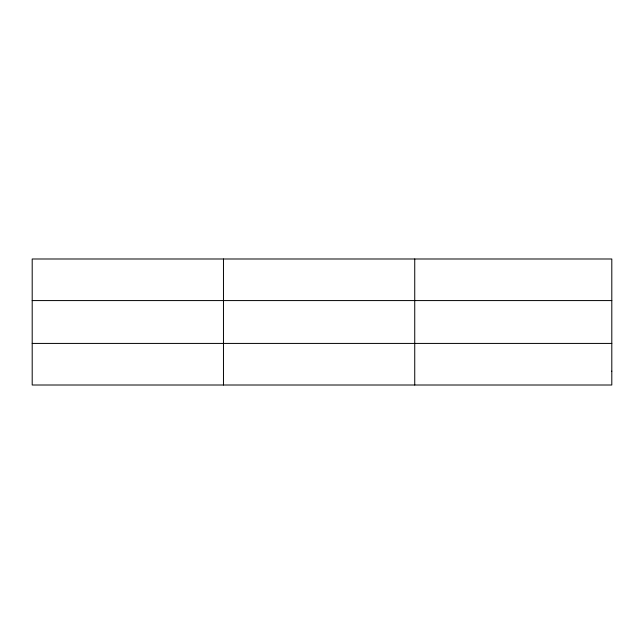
<?xml version="1.0" encoding="UTF-8"?>
<svg xmlns="http://www.w3.org/2000/svg" width="644" height="644" viewBox="0 0 644 644"><rect width="100%" height="100%" fill="white"/><g stroke="black" fill="none" stroke-linecap="round" stroke-linejoin="round"><path stroke-width="0.97" d="M223.468 258.993L223.468 385.007M414.736 258.993L414.736 385.007M32.2 300.579L611.8 300.579M32.2 343.421L611.8 343.421M611.8 371.145L611.8 385.007L32.2 385.007L32.2 258.993L611.8 258.993L611.8 371.145"/></g></svg>
